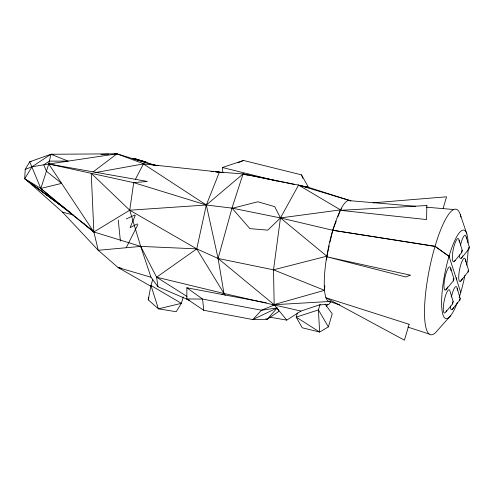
<?xml version="1.0" encoding="UTF-8"?>
<svg xmlns="http://www.w3.org/2000/svg" width="494" height="494" viewBox="0 0 494 494"><rect width="100%" height="100%" fill="white"/><g stroke="black" fill="none" stroke-linecap="round" stroke-linejoin="round"><path stroke-width="0.74" d="M266.334 302.816L186.88 287.774L186.837 298.95L203.75 310.275L252.829 319.569L267.291 319.229L278.894 311.344L277.153 307.941L261.468 310.226L202.577 299.074L186.837 298.95L188.918 299.833M65.572 208.974L24.7 178.76L25.213 169.399L29.708 161.804L50.925 154.258L116.948 153.825L155.74 165.737M272.663 304.989L324.515 290.324L324.824 285.773M326.553 259.98C328.547 242.752 333.265 225.69 340.483 209.894A51.685 11.498 -78.6 0 1 350.258 200.478M330.986 301.408L328.887 304.353L319.334 304.909L300.945 311.066L286.761 320.112L274.164 304.73L273.522 269.823L280.462 217.928L298.561 185.083L308.812 187.454L350.938 200.891L298.561 185.083L243.067 173.937L215.625 171.807L223.22 172.678M183.274 296.956L181.391 303.335L176.179 311.714L158.42 308.843L148.237 299.839L150.966 285.458L152.85 279.079M324.515 290.324L273.522 269.823L218.095 258.461L196.748 248.871L140.691 246.395L93.86 231.964L59.638 204.559L40.823 188.449L48.764 164.002L50.925 154.258L53.173 154.363M329.183 245.821L326.806 256.188A51.685 11.498 -78.6 0 0 327.997 301.037L339.724 304.866M330.029 242.116L332.74 230.272L336.21 221.133M284.63 182.484L243.067 173.937L231.989 208.116L218.095 258.461L223.986 293.479L225.264 295.387M148.237 299.839L148.879 297.672M297.425 312.875L296.172 317.129L302.248 327.794L319.606 332.036L328.38 326.874L332.227 313.844L325.132 304.143M320.118 304.255L318.445 309.923L319.606 332.036L296.172 317.129L318.445 309.923L328.38 326.874M443.137 208.363L446.545 196.81L372.989 202.818M337.816 216.922L340.483 209.894L341.644 208.894M135.257 215.365L130.083 227.635L137.264 223.912M126.161 247.809L137.882 224.603M135.449 179.297L143.402 163.915L219.435 172.073L206.313 204.998L196.748 248.871L156.604 277.208L157.963 286.748L189.424 300.278M24.7 178.76L32.03 166.768L50.925 154.258L68.197 161.1L49.406 161.112L43.775 164.829L46.411 171.251L61.614 183.367L40.823 188.449L24.7 178.76L59.638 204.559M326.293 306.749L327.868 304.181M454.289 261.462L461.779 252.502L462.143 251.403L462.217 250.285L459.124 240.189M461.353 258.158L468.843 249.192L469.207 248.099L469.281 246.975L466.188 236.885M460.692 281.166L468.429 271.367L468.547 270.193L465.527 259.893M445.878 289.817L453.412 280.827L453.776 279.74L453.85 278.61L450.775 268.6M452.628 303.872L453.165 301.538L450.09 291.528A11.868 2.643 -78.6 0 0 444.476 299.469A11.868 2.643 -78.6 0 0 445.187 312.745L452.628 303.872L452.59 302.248L453.165 301.538M452.276 309.522L460.062 299.697L460.186 298.518L457.178 288.298M450.59 315.691L437.295 330.677A64.09 14.258 -78.6 0 1 424.525 315.153A64.09 14.258 -78.6 0 1 435.047 246.278L332.74 230.272L280.462 217.928L231.989 208.116L206.313 204.998L133.72 182.644L48.764 164.002L32.03 166.768L25.213 169.399M93.082 171.931L116.948 153.825L144.915 164.236M221.923 294.504L223.986 293.479L300.945 311.066M126.273 218.953L134.881 214.989M468.75 249.316L468.701 247.716L469.281 246.975M461.686 252.625L461.637 251.026L462.217 250.285M468.121 272.089L468.077 270.792L468.547 270.193M237.978 162.81L243.523 160.47L301.464 174.851L308.781 187.825M274.713 304.823L261.468 310.226L252.829 319.569L277.153 307.941L267.291 319.229L265.784 318.939M453.313 280.944L453.202 279.647L453.85 278.61M459.747 300.408L459.655 299.358L460.186 298.518M243.523 160.47L222.411 167.509L222.837 172.585M273.522 269.823L326.806 256.188L280.462 217.928L274.726 206.64L257.812 201.774L232.069 208.357M95.021 172.641L143.402 163.915L206.313 204.998L218.095 258.461L274.164 304.73L329.449 301.494M151.133 286.44L118.103 267.557L98.25 250.304L93.86 231.964L48.764 164.002L116.948 153.825L114.657 153.906M31.221 161.581L29.708 161.804L40.823 188.449L93.86 231.964L129.724 210.209L206.313 204.998L243.067 173.937L247.34 175.172M100.912 154.381L108.55 154.116M347.949 200.527L415.491 206.27M426.236 207.184L453.863 209.53M332.74 230.272L435.01 246.413L449.046 256.244L460.741 292.436A45.065 10.028 -78.6 0 1 459.13 297.549M270.076 317.216L286.761 320.112M48.764 164.002L147.373 181.452L133.72 182.644L129.724 210.209L140.691 246.395L150.997 277.251L157.963 286.748M301.988 186.219L308.812 187.454L298.228 185.281M223.646 167.738L222.411 167.509L276.757 180.995M121.116 268.174L118.103 267.557L150.997 277.251M286.137 182.792L294.455 184.503M152.146 164.483L158.148 165.743M70.185 212.414L26.355 179.952L62.466 212.111L98.25 250.304L140.691 246.395L156.604 277.208L223.986 293.479L196.748 248.871L129.724 210.209L91.242 173.32L93.86 231.964L85.635 225.042M62.466 212.111L73.174 214.97M143.939 161.89L132.411 158.438L146.138 162.044L135.251 158.809L155.999 165.657M407.902 327.096L429.163 334.03M298.561 185.083L340.483 209.894L280.462 217.928L267.779 230.148L249.884 228.623L231.989 208.116M156.604 277.208L187.022 296.474M435.047 246.278L449.015 256.349A45.065 10.028 -78.6 0 0 442.291 312.054A45.065 10.028 -78.6 0 0 457.456 302.266M186.88 287.774L202.577 299.074L203.75 310.275M83.288 223.066L84.462 224.054M301.464 174.851L302.859 178.322M460.309 214.674L466.83 233.928M118.239 219.966L120.406 241.078M447.65 286.995A11.868 2.643 -78.6 0 1 443.958 286.409A11.868 2.643 -78.6 0 1 447.255 269.952A11.868 2.643 -78.6 0 1 450.948 270.533M451.399 297.005A11.868 2.643 -78.6 0 1 455.116 287.138A11.868 2.643 -78.6 0 1 457.345 290.237M453.745 307.348A11.868 2.643 -78.6 0 1 450.355 306.107M446.656 310.578A11.868 2.643 -78.6 0 1 446.051 311.683M435.01 246.413A64.09 14.258 -78.6 0 1 460.97 217.119M456.771 277.572A64.09 14.258 -78.6 0 1 456.289 279.802M449.046 256.244A45.065 10.028 -78.6 0 1 468.127 242.77M468.145 249.025A45.065 10.028 -78.6 0 1 466.657 265.173M464.885 275.516A45.065 10.028 -78.6 0 1 460.772 292.337M455.159 260.357A11.868 2.643 -78.6 0 1 452.337 256.645A11.868 2.643 -78.6 0 1 455.869 241.091A11.868 2.643 -78.6 0 1 459.309 242.091M462.47 278.252A11.868 2.643 -78.6 0 1 458.728 277.924A11.868 2.643 -78.6 0 1 461.964 261.462A11.868 2.643 -78.6 0 1 465.706 261.789M460.556 245.098A11.868 2.643 -78.6 0 1 464.057 235.916A11.868 2.643 -78.6 0 1 466.336 238.083M462.829 255.917A11.868 2.643 -78.6 0 1 459.389 254.916M449.219 257.596A11.868 2.643 -78.6 0 1 449.231 255.799M426.878 205.541L426.557 219.564L340.273 210.327L426.878 205.541M409.118 324.299L404.438 340.175L325.781 297.703L409.118 324.299M410.242 275.152L405.901 276.98L326.682 256.763L410.242 275.152M181.391 303.335L158.42 308.843L150.966 285.458L181.391 303.335M213.352 171.69L211.068 171.542L213.34 171.646"/></g></svg>
